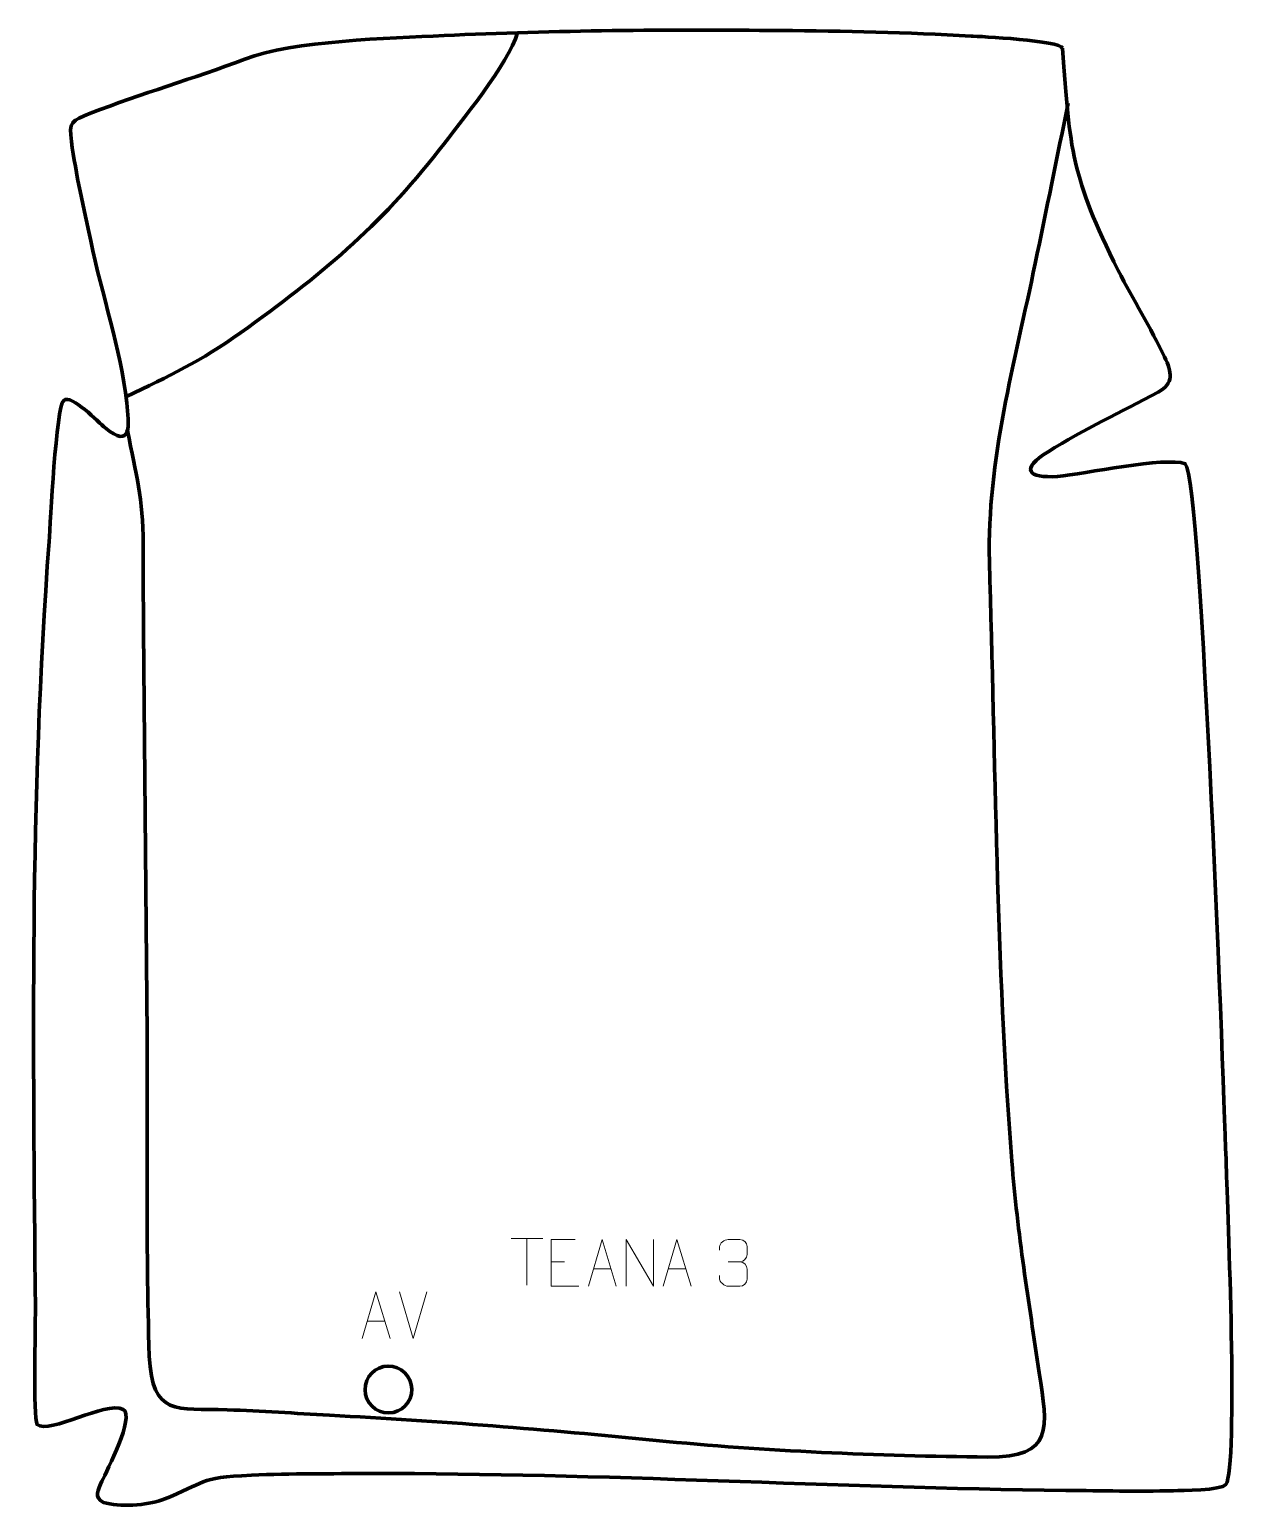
# Model space of a CAD drawing. Header units: millimetres. Extents: x -582 to 64, y 202 to 992.
import ezdxf

# ---------------------------------------------------------------- set-up
doc = ezdxf.new("R2010")
doc.units = ezdxf.units.MM
doc.header["$MEASUREMENT"] = 0
doc.layers.add('layer 2', color=7, linetype='Continuous')
doc.layers.add('layer 3', color=7, linetype='Continuous')

msp = doc.modelspace()

# ---------------------------------------------------------------- linework, layer by layer
at = {"layer": 'layer 2', "color": 142, "lineweight": 158}
for points, knots in [([(-530.8256, 795.5658), (-507.4863, 806.8848), (-490.9533, 814.4583), (-469.5295, 829.8578), (-469.5295, 829.8578), (-427.2806, 860.2266), (-395.375, 886.2059), (-363.2342, 927.7679), (-363.2342, 927.7679), (-352.2391, 942.0508), (-326.1576, 973.8426), (-321.4884, 990.198)], [0, 0, 0, 0, 0.25, 0.25, 0.25, 0.25, 0.5, 0.5, 0.5, 0.5, 1, 1, 1, 1]), ([(-530.0912, 777.5589), (-525.2758, 754.1728), (-521.8172, 741.416), (-521.6447, 716.8734), (-521.6447, 716.8734), (-521.5521, 703.6899), (-521.6028, 690.5057), (-521.4992, 677.3209), (-521.4992, 677.3209), (-520.868, 607.3295), (-520.2366, 537.338), (-519.6052, 467.3465), (-519.6052, 467.3465), (-519.1062, 406.107), (-520.2787, 344.0118), (-518.405, 282.9079), (-518.405, 282.9079), (-516.6356, 250.6145), (-504.0857, 254.9693), (-476.6678, 254.1902), (-476.6678, 254.1902), (-458.512, 253.6743), (-440.2234, 252.2725), (-422.0704, 251.2891), (-422.0704, 251.2891), (-363.3025, 248.1245), (-306.049, 243.7297), (-247.4914, 237.8452), (-247.4914, 237.8452), (-189.0132, 232.0452), (-129.174, 229.6175), (-70.4101, 228.9472), (-70.4101, 228.9472), (-34.2391, 228.5346), (-38.4344, 244.6439), (-42.6818, 273.9228), (-42.6818, 273.9228), (-48.2857, 312.2442), (-54.2603, 348.2435), (-57.3388, 387.0336), (-57.3388, 387.0336), (-65.5994, 493.4971), (-66.0801, 600.8997), (-69.3246, 707.6451), (-69.3246, 707.6451), (-70.6245, 761.7911), (-55.6717, 814.3153), (-44.8177, 866.8892), (-44.8177, 866.8892), (-38.9291, 895.4128), (-33.0823, 923.945), (-27.2105, 952.472)], [0, 0, 0, 0, 0.07142857, 0.07142857, 0.07142857, 0.07142857, 0.14285714, 0.14285714, 0.14285714, 0.14285714, 0.21428571, 0.21428571, 0.21428571, 0.21428571, 0.28571429, 0.28571429, 0.28571429, 0.28571429, 0.35714286, 0.35714286, 0.35714286, 0.35714286, 0.42857143, 0.42857143, 0.42857143, 0.42857143, 0.5, 0.5, 0.5, 0.5, 0.57142857, 0.57142857, 0.57142857, 0.57142857, 0.64285714, 0.64285714, 0.64285714, 0.64285714, 0.71428571, 0.71428571, 0.71428571, 0.71428571, 0.78571429, 0.78571429, 0.78571429, 0.78571429, 0.85714286, 0.85714286, 0.85714286, 0.85714286, 1, 1, 1, 1])]:
    msp.add_open_spline(points, degree=3, knots=knots, dxfattribs=at)
at = {"layer": 'layer 2', "color": 142, "lineweight": 200}
msp.add_open_spline([(-390.4075, 252.5677), (-397.3106, 252.4878), (-402.9714, 258.0192), (-403.0513, 264.9222), (-403.0513, 264.9222), (-403.1312, 271.8253), (-397.5999, 277.4862), (-390.6968, 277.5661), (-390.6968, 277.5661), (-383.7937, 277.646), (-378.1328, 272.1146), (-378.0529, 265.2116), (-378.0529, 265.2116), (-377.9731, 258.3085), (-383.5044, 252.6476), (-390.4075, 252.5677)], degree=3, knots=[0, 0, 0, 0, 0.2, 0.2, 0.2, 0.2, 0.4, 0.4, 0.4, 0.4, 0.6, 0.6, 0.6, 0.6, 1, 1, 1, 1], dxfattribs=at)
at = {"layer": 'layer 3', "color": 242, "lineweight": 158}
msp.add_open_spline([(-30.2934, 981.8829), (-26.1036, 926.6735), (-25.8205, 914.0542), (-0.4306, 863.054), (-0.4306, 863.054), (7.4295, 847.6926), (16.923, 832.2398), (24.2981, 816.926), (24.2981, 816.926), (28.1794, 808.8668), (29.4377, 802.5943), (20.8436, 798.0235), (20.8436, 798.0235), (0.8555, 787.3927), (-18.4045, 778.3902), (-37.9474, 766.2366), (-37.9474, 766.2366), (-52.8527, 756.9133), (-49.0267, 752.1034), (-32.8896, 752.9732), (-32.8896, 752.9732), (-18.678, 754.4229), (24.7037, 763.6779), (35.3622, 759.8177), (35.3622, 759.8177), (44.2055, 750.7383), (56.2546, 417.5062), (57.2841, 384.2751), (57.2841, 384.2751), (57.97, 363.0231), (63.7963, 223.4416), (57.0881, 214.2911), (57.0881, 214.2911), (54.7196, 211.0605), (33.1878, 211.0562), (29.0395, 210.9581), (29.0395, 210.9581), (9.9106, 210.5057), (-9.3011, 210.9277), (-28.4407, 211.1586), (-28.4407, 211.1586), (-151.8964, 212.5236), (-276.6407, 220.4327), (-399.6231, 220.1223), (-399.6231, 220.1223), (-420.9881, 220.0459), (-442.4659, 220.208), (-463.808, 219.2656), (-463.808, 219.2656), (-493.2094, 217.9385), (-487.1578, 215.415), (-511.514, 206.1217), (-511.514, 206.1217), (-519.5271, 203.0642), (-534.6666, 202.0292), (-542.7994, 204.7568), (-542.7994, 204.7568), (-548.197, 207.261), (-545.6279, 211.5539), (-543.7184, 216.0739), (-543.7184, 216.0739), (-541.0259, 221.7269), (-525.9211, 250.4434), (-532.2773, 254.4427), (-532.2773, 254.4427), (-541.9775, 259.0323), (-571.5571, 240.9544), (-578.3792, 246.3281), (-578.3792, 246.3281), (-580.4369, 250.9326), (-579.1701, 297.7979), (-579.2566, 307.9146), (-579.2566, 307.9146), (-580.4975, 449.413), (-582.3633, 576.865), (-571.9292, 718.2911), (-571.9292, 718.2911), (-571.2894, 728.3503), (-568.1901, 790.0357), (-564.0988, 793.6939), (-564.0988, 793.6939), (-560.0681, 797.2978), (-545.3325, 781.8229), (-542.063, 779.1022), (-542.063, 779.1022), (-527.5273, 767.0061), (-529.0998, 780.9112), (-530.4367, 792.4303), (-530.4367, 792.4303), (-533.7978, 821.3897), (-543.6807, 850.2905), (-549.6753, 878.924), (-549.6753, 878.924), (-553.2754, 896.0946), (-557.6791, 914.7133), (-559.9472, 931.9779), (-559.9472, 931.9779), (-561.3712, 942.8163), (-559.9695, 943.0234), (-549.7627, 947.121), (-549.7627, 947.121), (-522.6041, 957.6943), (-494.5895, 965.5714), (-467.3403, 976.091), (-467.3403, 976.091), (-441.1446, 986.0022), (-390.1082, 987.2056), (-360.8392, 988.6379), (-360.8392, 988.6379), (-301.3669, 991.5484), (-240.5092, 991.859), (-180.9459, 991.3527), (-180.9459, 991.3527), (-146.9899, 991.064), (-113.0524, 990.2581), (-79.1431, 988.4025), (-79.1431, 988.4025), (-75.1516, 988.1827), (-30.9978, 986.015), (-30.2934, 981.8829)], degree=3, knots=[0, 0, 0, 0, 0.03225806, 0.03225806, 0.03225806, 0.03225806, 0.06451613, 0.06451613, 0.06451613, 0.06451613, 0.09677419, 0.09677419, 0.09677419, 0.09677419, 0.12903226, 0.12903226, 0.12903226, 0.12903226, 0.16129032, 0.16129032, 0.16129032, 0.16129032, 0.19354839, 0.19354839, 0.19354839, 0.19354839, 0.22580645, 0.22580645, 0.22580645, 0.22580645, 0.25806452, 0.25806452, 0.25806452, 0.25806452, 0.29032258, 0.29032258, 0.29032258, 0.29032258, 0.32258065, 0.32258065, 0.32258065, 0.32258065, 0.35483871, 0.35483871, 0.35483871, 0.35483871, 0.38709677, 0.38709677, 0.38709677, 0.38709677, 0.41935484, 0.41935484, 0.41935484, 0.41935484, 0.4516129, 0.4516129, 0.4516129, 0.4516129, 0.48387097, 0.48387097, 0.48387097, 0.48387097, 0.51612903, 0.51612903, 0.51612903, 0.51612903, 0.5483871, 0.5483871, 0.5483871, 0.5483871, 0.58064516, 0.58064516, 0.58064516, 0.58064516, 0.61290323, 0.61290323, 0.61290323, 0.61290323, 0.64516129, 0.64516129, 0.64516129, 0.64516129, 0.67741935, 0.67741935, 0.67741935, 0.67741935, 0.70967742, 0.70967742, 0.70967742, 0.70967742, 0.74193548, 0.74193548, 0.74193548, 0.74193548, 0.77419355, 0.77419355, 0.77419355, 0.77419355, 0.80645161, 0.80645161, 0.80645161, 0.80645161, 0.83870968, 0.83870968, 0.83870968, 0.83870968, 0.87096774, 0.87096774, 0.87096774, 0.87096774, 0.90322581, 0.90322581, 0.90322581, 0.90322581, 0.93548387, 0.93548387, 0.93548387, 0.93548387, 1, 1, 1, 1], dxfattribs=at)
at = {"layer": 'layer 3', "color": 250, "lineweight": 9}
for points in [[(-324.9709, 345.7794), (-324.9709, 345.7794), (-307.9837, 345.7794), (-307.9837, 345.7794)], [(-316.4771, 320.8494), (-316.4771, 320.8494), (-316.4771, 345.8029), (-316.4771, 345.8029)], [(-303.6454, 333.3261), (-303.6454, 333.3261), (-296.4773, 333.3261), (-296.4773, 333.3261)], [(-208.8674, 333.2763), (-208.8674, 333.2763), (-202.671, 333.2763), (-202.671, 333.2763)], [(-280.9604, 329.5017), (-280.9604, 329.5017), (-271.4647, 329.5017), (-271.4647, 329.5017)], [(-240.9604, 329.5017), (-240.9604, 329.5017), (-231.4647, 329.5017), (-231.4647, 329.5017)], [(-377.2815, 292.3596), (-377.2815, 292.3596), (-384.6033, 317.3132), (-384.6033, 317.3132)], [(-369.9596, 317.3132), (-369.9596, 317.3132), (-377.2814, 292.3596), (-377.2814, 292.3596)], [(-401.9184, 301.6163), (-401.9184, 301.6163), (-392.4227, 301.6163), (-392.4227, 301.6163)]]:
    msp.add_open_spline(points, degree=3, dxfattribs=at)
for points, knots in [([(-290.7715, 345.2058), (-290.7715, 345.2058), (-303.6454, 345.2058), (-303.6454, 345.2058), (-303.6454, 345.2058), (-303.6454, 345.2058), (-303.6454, 320.2522), (-303.6454, 320.2522), (-303.6454, 320.2522), (-303.6454, 320.2522), (-288.7796, 320.2522), (-288.7796, 320.2522)], [0, 0, 0, 0, 0.25, 0.25, 0.25, 0.25, 0.5, 0.5, 0.5, 0.5, 1, 1, 1, 1]), ([(-283.683, 320.2523), (-283.683, 320.2523), (-276.312, 345.2058), (-276.312, 345.2058), (-276.312, 345.2058), (-276.312, 345.2058), (-268.7421, 320.2523), (-268.7421, 320.2523)], [0, 0, 0, 0, 0.33333333, 0.33333333, 0.33333333, 0.33333333, 1, 1, 1, 1]), ([(-263.5399, 320.2523), (-263.5399, 320.2523), (-263.5399, 345.2058), (-263.5399, 345.2058), (-263.5399, 345.2058), (-263.5399, 345.2058), (-248.8851, 320.2523), (-248.8851, 320.2523), (-248.8851, 320.2523), (-248.8851, 320.2523), (-248.8851, 345.2058), (-248.8851, 345.2058)], [0, 0, 0, 0, 0.25, 0.25, 0.25, 0.25, 0.5, 0.5, 0.5, 0.5, 1, 1, 1, 1]), ([(-243.683, 320.2523), (-243.683, 320.2523), (-236.312, 345.2058), (-236.312, 345.2058), (-236.312, 345.2058), (-236.312, 345.2058), (-228.7421, 320.2523), (-228.7421, 320.2523)], [0, 0, 0, 0, 0.33333333, 0.33333333, 0.33333333, 0.33333333, 1, 1, 1, 1]), ([(-213.5771, 339.5215), (-213.5771, 339.5215), (-213.5771, 341.3787), (-213.5771, 341.3787), (-213.5771, 341.3787), (-213.5914, 343.1206), (-210.9269, 345.2387), (-208.8678, 345.216), (-208.8678, 345.216), (-206.8037, 345.216), (-204.7397, 345.216), (-202.676, 345.216), (-202.676, 345.216), (-200.4815, 345.2248), (-198.8832, 343.378), (-198.8388, 341.4659), (-198.8388, 341.4659), (-198.8392, 340.0308), (-198.8392, 338.5957), (-198.8388, 337.1602), (-198.8388, 337.1602), (-198.8874, 335.5067), (-200.49, 333.2767), (-202.6883, 333.2867), (-202.6883, 333.2867), (-200.4846, 333.2755), (-198.8766, 331.4723), (-198.8226, 329.4128), (-198.8226, 329.4128), (-198.823, 327.6281), (-198.823, 325.8434), (-198.8226, 324.0583), (-198.8226, 324.0583), (-198.8125, 321.9969), (-200.8674, 320.2338), (-202.6883, 320.2419), (-202.6883, 320.2419), (-204.7536, 320.2422), (-206.8188, 320.2422), (-208.8844, 320.2419), (-208.8844, 320.2419), (-211.053, 320.2534), (-213.584, 322.6536), (-213.6026, 324.1154), (-213.6026, 324.1154), (-213.6026, 324.1154), (-213.6026, 326.024), (-213.6026, 326.024)], [0, 0, 0, 0, 0.07692308, 0.07692308, 0.07692308, 0.07692308, 0.15384615, 0.15384615, 0.15384615, 0.15384615, 0.23076923, 0.23076923, 0.23076923, 0.23076923, 0.30769231, 0.30769231, 0.30769231, 0.30769231, 0.38461538, 0.38461538, 0.38461538, 0.38461538, 0.46153846, 0.46153846, 0.46153846, 0.46153846, 0.53846154, 0.53846154, 0.53846154, 0.53846154, 0.61538462, 0.61538462, 0.61538462, 0.61538462, 0.69230769, 0.69230769, 0.69230769, 0.69230769, 0.76923077, 0.76923077, 0.76923077, 0.76923077, 0.84615385, 0.84615385, 0.84615385, 0.84615385, 1, 1, 1, 1]), ([(-404.641, 292.3669), (-404.641, 292.3669), (-397.27, 317.3204), (-397.27, 317.3204), (-397.27, 317.3204), (-397.27, 317.3204), (-389.7001, 292.3669), (-389.7001, 292.3669)], [0, 0, 0, 0, 0.33333333, 0.33333333, 0.33333333, 0.33333333, 1, 1, 1, 1])]:
    msp.add_open_spline(points, degree=3, knots=knots, dxfattribs=at)

doc.saveas('drawing.dxf')
